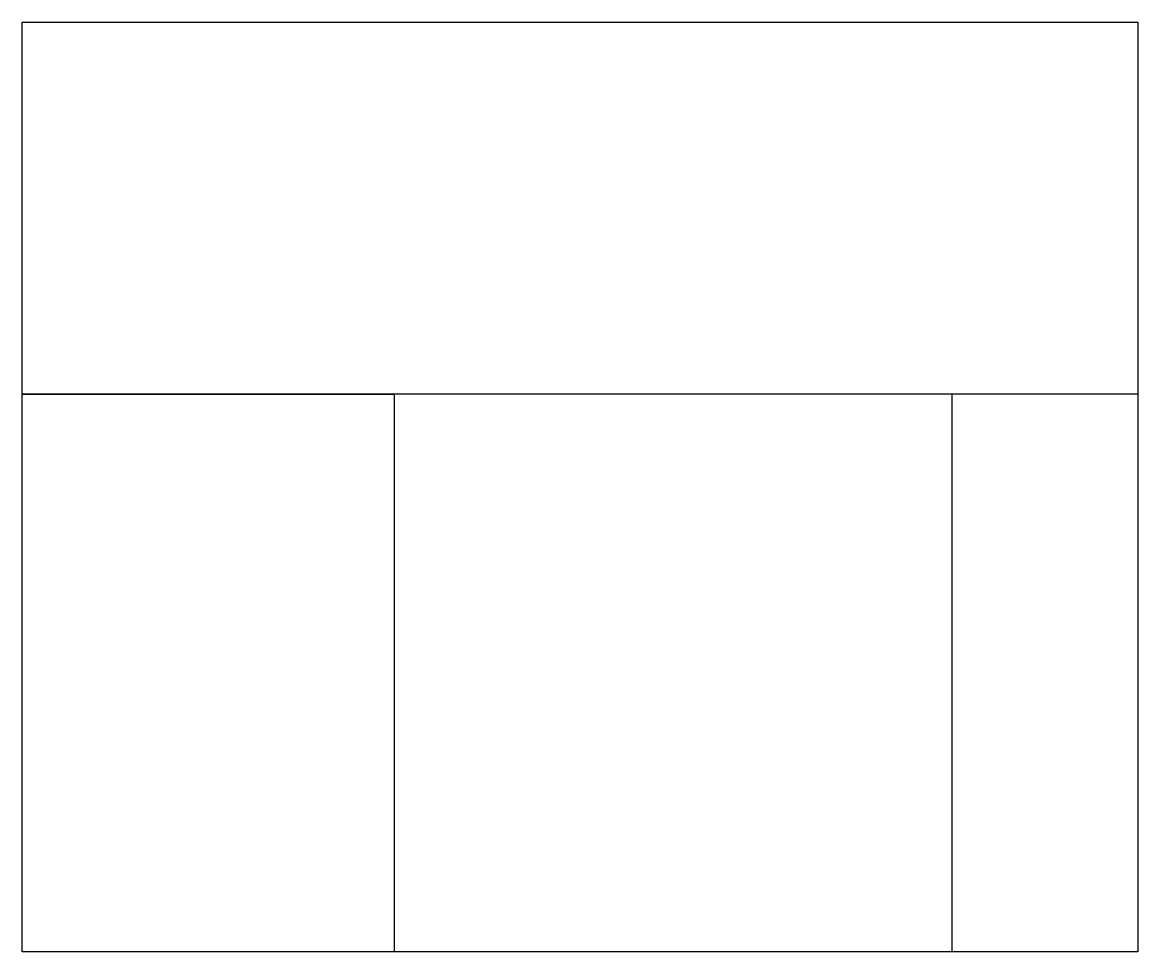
# Model space of a CAD drawing. Header units: millimetres. Extents: x 2447.4 to 2507.4, y 1916.9 to 1966.9.
import ezdxf

# ---------------------------------------------------------------- set-up
doc = ezdxf.new("R2010")
doc.units = ezdxf.units.MM

msp = doc.modelspace()

# ---------------------------------------------------------------- linework, layer by layer
for p, q in [((2507.398, 1966.883), (2507.398, 1946.883)), ((2507.398, 1946.883), (2447.398, 1946.883)), ((2447.398, 1946.883), (2467.398, 1946.883)), ((2467.398, 1946.883), (2467.398, 1916.883)), ((2507.398, 1946.883), (2497.398, 1946.883)), ((2497.398, 1946.883), (2497.398, 1916.883))]:
    msp.add_line(p, q)
msp.add_lwpolyline([(2447.398, 1966.883), (2507.398, 1966.883), (2507.398, 1916.883), (2447.398, 1916.883)], close=True)

doc.saveas('drawing.dxf')
